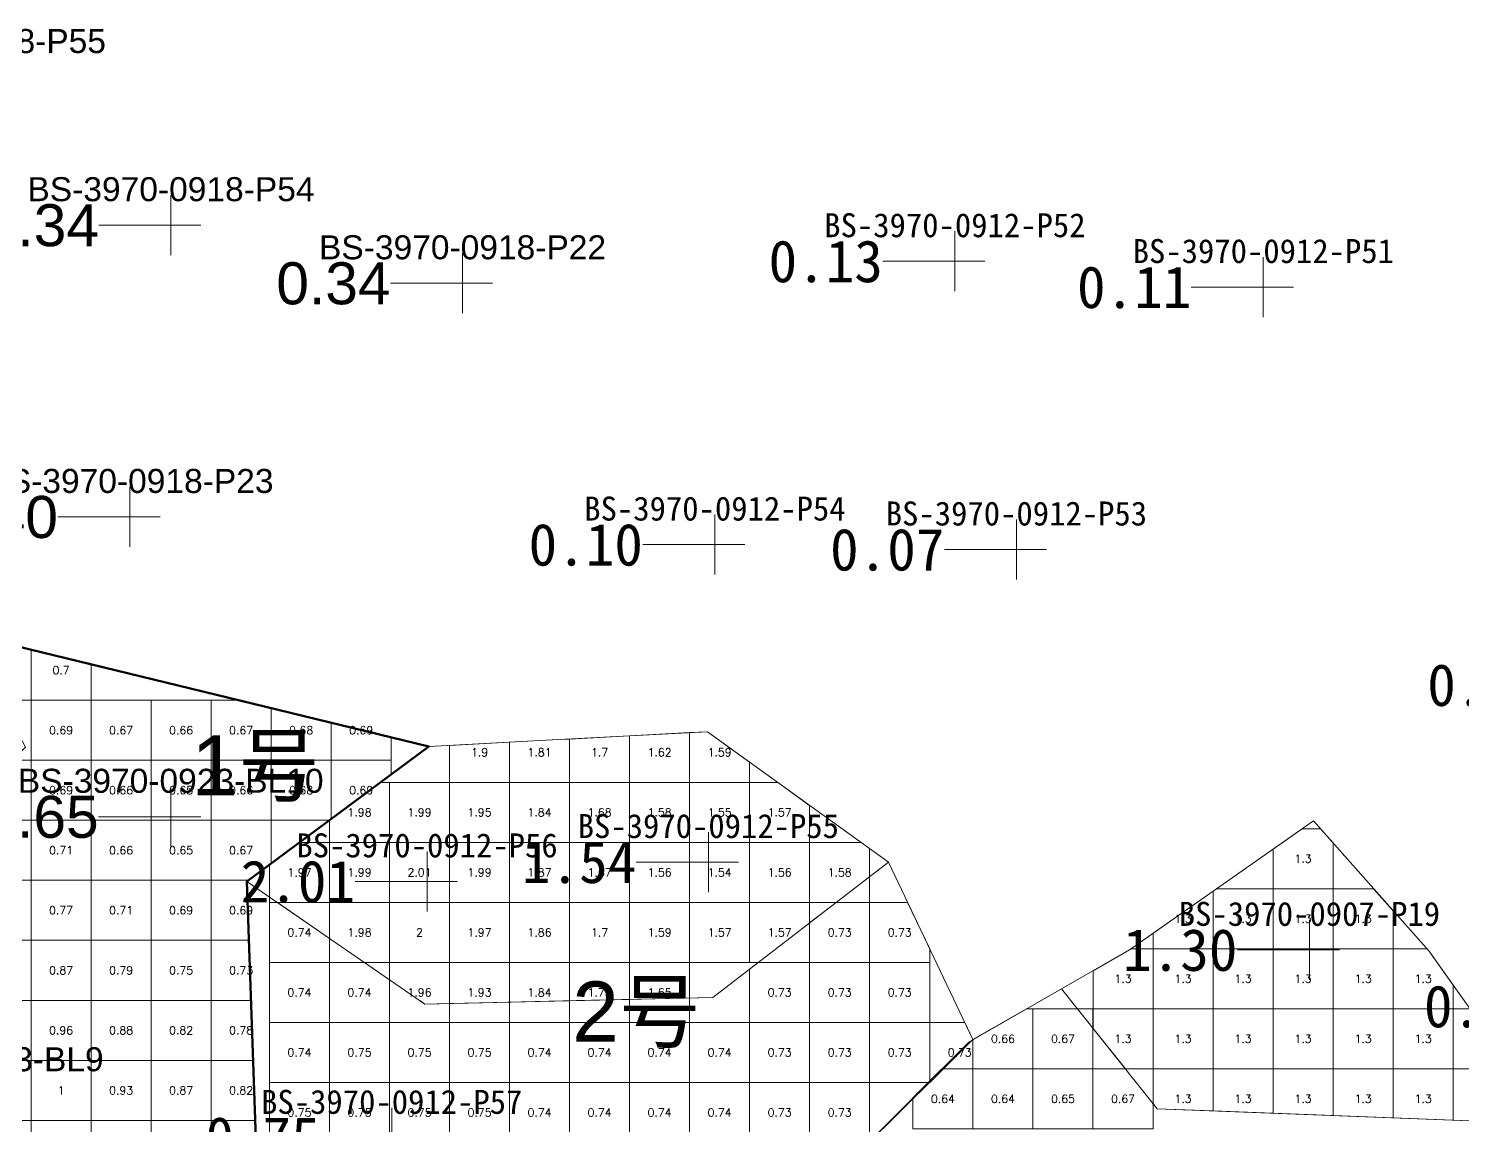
# Model space of a CAD drawing. Header units: inches. Extents: x 469759 to 470079, y 4349683 to 4349873.
# Drawn here: x 469923.95 to 469947.84, y 4349741.43 to 4349759.7 of the extents above; entities that cross this region are included whole.
import ezdxf
from ezdxf.enums import TextEntityAlignment as Align

# ---------------------------------------------------------------- set-up
doc = ezdxf.new("R2010")
doc.units = ezdxf.units.IN
doc.header["$MEASUREMENT"] = 0
for name, color, linetype, lineweight in [('0.500-1.000', 7, 'Continuous', 0), ('1.000-1.500', 7, 'Continuous', 0), ('1.500-3.000', 7, 'Continuous', 0), ('孔口文字', 7, 'Continuous', 0), ('点', 7, 'Continuous', 0), ('爆区方格网', 7, 'Continuous', 0), ('线条', 7, 'Continuous', 0), ('钻孔', 7, 'Continuous', 0)]:
    doc.layers.add(name, color=color, linetype=linetype, lineweight=lineweight)
doc.styles.add('3dmine_textStyle_1', font='txt.shx', dxfattribs={"height": 1, "bigfont": 'gbcbig.shx'})
doc.styles.add('3dmine_textStyle_2', font='arial.ttf', dxfattribs={"height": 1})
doc.styles.add('3dmine_textStyle_3', font='SimSun.ttf', dxfattribs={"height": 1})

msp = doc.modelspace()

# ---------------------------------------------------------------- hatches: boundary and pattern name
at = {"layer": '钻孔', "linetype": 'Continuous', "lineweight": 0, "true_color": 0x808080, "extrusion": (0, 1, 0)}
for points in [[(-469927.322, 3960.427), (-469926.322, 3960.427), (-469926.322, 3972.427), (-469927.322, 3972.427)], [(-469940.383, 3960.171), (-469939.383, 3960.171), (-469939.383, 3972.171), (-469940.383, 3972.171)], [(-469932.18, 3960.143), (-469931.18, 3960.143), (-469931.18, 3972.143), (-469932.18, 3972.143)], [(-469945.522, 3959.911), (-469944.522, 3959.911), (-469944.522, 3971.911), (-469945.522, 3971.911)], [(-469926.639, 3960.377), (-469925.639, 3960.377), (-469925.639, 3972.377), (-469926.639, 3972.377)], [(-469936.385, 3960.132), (-469935.385, 3960.132), (-469935.385, 3972.132), (-469936.385, 3972.132)], [(-469941.408, 3960.021), (-469940.408, 3960.021), (-469940.408, 3972.021), (-469941.408, 3972.021)]]:
    msp.add_hatch(color=8, dxfattribs=at).paths.add_polyline_path(points, flags=0)
at = {"layer": '钻孔', "linetype": 'Continuous', "lineweight": 0, "true_color": 0x00ffff, "extrusion": (0, 1, 0)}
msp.add_hatch(color=4, dxfattribs=at).paths.add_polyline_path([(-469927.317, 3960.126), (-469926.317, 3960.126), (-469926.317, 3964.126), (-469927.317, 3964.126)], flags=0)
at = {"layer": '钻孔', "linetype": 'Continuous', "lineweight": 0, "true_color": 0xff0000, "extrusion": (0, 1, 0)}
for points in [[(-469936.275, 3960.099), (-469935.275, 3960.099), (-469935.275, 3972.099), (-469936.275, 3972.099)], [(-469931.588, 3959.98), (-469930.588, 3959.98), (-469930.588, 3971.98), (-469931.588, 3971.98)]]:
    msp.add_hatch(color=1, dxfattribs=at).paths.add_polyline_path(points, flags=0)
at = {"layer": '钻孔', "linetype": 'Continuous', "lineweight": 0, "true_color": 0x0000ff, "extrusion": (0, 1, 0)}
msp.add_hatch(color=5, dxfattribs=at).paths.add_polyline_path([(-469946.29, 3959.607), (-469945.29, 3959.607), (-469945.29, 3971.607), (-469946.29, 3971.607)], flags=0)

# ---------------------------------------------------------------- linework, layer by layer
at = {"color": 1, "linetype": 'Continuous', "lineweight": 50, "true_color": 0xff0000, "elevation": 3966.246}
msp.add_lwpolyline([(469922.899, 4349749.619), (469930.619, 4349747.744), (469927.588, 4349745.496), (469927.738, 4349741.214), (469925.874, 4349738.479), (469920.687, 4349738.561), (469917.687, 4349735.561), (469916.154, 4349733.088), (469914.024, 4349730.958), (469913.154, 4349730.088), (469912.939, 4349729.926), (469911.939, 4349729.173), (469911.152, 4349728.58), (469909.939, 4349727.367), (469908.939, 4349726.367), (469908.152, 4349725.58), (469906.003, 4349724.058), (469905.903, 4349723.958), (469904.939, 4349722.994), (469903.939, 4349721.994), (469903.003, 4349721.058), (469902.938, 4349715.24)], dxfattribs=at)
at = {"color": 4, "linetype": 'Continuous', "lineweight": 0, "true_color": 0x00ffff, "elevation": 3966.246}
msp.add_lwpolyline([(469909.397, 4349735.816), (469909.188, 4349739.123), (469914.34, 4349740.643), (469919.755, 4349744), (469920.63, 4349744.542), (469923.896, 4349747.734), (469922.899, 4349749.619), (469930.619, 4349747.744), (469927.588, 4349745.496), (469927.738, 4349741.214), (469925.874, 4349738.479), (469920.687, 4349738.561), (469918.084, 4349735.958), (469917.687, 4349735.561), (469916.154, 4349733.088), (469914.313, 4349731.247), (469909.397, 4349735.816)], dxfattribs=at)
at = {"layer": '0.500-1.000', "color": 4, "linetype": 'Continuous', "lineweight": 0, "true_color": 0x00ffff}
for points in [[(469939.684, 4349742.861), (469936.684, 4349739.891), (469934.683, 4349738.179), (469931.996, 4349735.492), (469931.684, 4349735.18), (469925.962, 4349733.145), (469922.962, 4349736.145), (469925.874, 4349738.479), (469926.705, 4349739.699), (469927.738, 4349741.214), (469927.588, 4349745.496), (469930.554, 4349743.449), (469935.352, 4349743.564), (469938.275, 4349745.818), (469939.684, 4349742.861)], [(469948.352, 4349719.25), (469946.493, 4349719.739), (469945.018, 4349720.128), (469946.928, 4349723.214), (469947.006, 4349723.341), (469946.95, 4349723.394), (469945.311, 4349724.961), (469941.381, 4349728.564), (469940.505, 4349729.752), (469939.473, 4349731.151), (469936.853, 4349731.96), (469935.078, 4349732.508), (469931.842, 4349732.619), (469931.683, 4349735.179), (469934.683, 4349738.179), (469935.697, 4349739.041), (469936.613, 4349739.82), (469939.613, 4349742.82), (469941.158, 4349743.706), (469942.755, 4349741.707)], [(469942.755, 4349741.707), (469948.39, 4349741.491)]]:
    msp.add_lwpolyline(points, dxfattribs=at)
at = {"layer": '1.000-1.500', "color": 4, "linetype": 'Continuous', "lineweight": 0, "true_color": 0x00ffff}
msp.add_lwpolyline([(469947.277, 4349744.339), (469948.824, 4349742.166), (469948.982, 4349741.944), (469948.39, 4349741.491), (469942.755, 4349741.707), (469941.158, 4349743.706), (469942.29, 4349744.356), (469945.358, 4349746.505), (469947.277, 4349744.339)], dxfattribs=at)
at = {"layer": '1.500-3.000', "color": 1, "linetype": 'Continuous', "lineweight": 0, "true_color": 0xff0000}
msp.add_lwpolyline([(469938.275, 4349745.818), (469935.352, 4349743.564), (469933.079, 4349743.51), (469930.554, 4349743.449), (469927.588, 4349745.496), (469930.619, 4349747.744), (469932.78, 4349747.858), (469935.26, 4349747.989), (469938.275, 4349745.818)], dxfattribs=at)
at = {"layer": '点', "color": 138, "linetype": 'Continuous', "lineweight": 0, "true_color": 0x004c4c}
for points, elevation in [([(469926.322, 4349755.928), (469926.322, 4349756.928)], 3972.427), ([(469926.822, 4349756.428), (469925.822, 4349756.428)], 3972.427), ([(469939.383, 4349755.328), (469939.383, 4349756.328)], 3972.171), ([(469931.18, 4349754.96), (469931.18, 4349755.96)], 3972.143), ([(469939.883, 4349755.828), (469938.883, 4349755.828)], 3972.171), ([(469944.522, 4349754.897), (469944.522, 4349755.897)], 3971.911), ([(469931.68, 4349755.46), (469930.68, 4349755.46)], 3972.143), ([(469945.022, 4349755.397), (469944.022, 4349755.397)], 3971.911), ([(469925.639, 4349751.067), (469925.639, 4349752.067)], 3972.377), ([(469926.139, 4349751.567), (469925.139, 4349751.567)], 3972.377), ([(469935.385, 4349750.607), (469935.385, 4349751.607)], 3972.132), ([(469940.408, 4349750.525), (469940.408, 4349751.525)], 3972.021), ([(469935.885, 4349751.107), (469934.885, 4349751.107)], 3972.132), ([(469940.908, 4349751.025), (469939.908, 4349751.025)], 3972.021), ([(469926.317, 4349746.072), (469926.317, 4349747.072)], 3964.126), ([(469926.817, 4349746.572), (469925.817, 4349746.572)], 3964.126), ([(469935.275, 4349745.318), (469935.275, 4349746.318)], 3972.099), ([(469930.588, 4349744.996), (469930.588, 4349745.996)], 3971.98), ([(469935.775, 4349745.818), (469934.775, 4349745.818)], 3972.099), ([(469931.088, 4349745.496), (469930.088, 4349745.496)], 3971.98), ([(469945.29, 4349743.855), (469945.29, 4349744.855)], 3971.607), ([(469945.79, 4349744.355), (469944.79, 4349744.355)], 3971.607), ([(469930, 4349740.723), (469930, 4349741.723)], 3971.611)]:
    msp.add_lwpolyline(points, dxfattribs=dict(at, elevation=elevation))
at = {"layer": '爆区方格网', "color": 4, "linetype": 'Continuous', "lineweight": 0, "true_color": 0x00ffff}
for points, elevation in [([(469923.991, 4349749.354), (469923.991, 4349748.514), (469923.484, 4349748.514), (469922.991, 4349749.446), (469922.991, 4349749.514), (469923.333, 4349749.514), (469923.991, 4349749.354)], 3964.157), ([(469924.991, 4349749.111), (469924.991, 4349748.514), (469923.991, 4349748.514), (469923.991, 4349749.354), (469924.991, 4349749.111)], 3964.157), ([(469924.991, 4349747.514), (469923.991, 4349747.514), (469923.991, 4349748.514), (469924.991, 4349748.514), (469924.991, 4349747.514)], 3964.157), ([(469925.991, 4349747.514), (469924.991, 4349747.514), (469924.991, 4349748.514), (469925.991, 4349748.514), (469925.991, 4349747.514)], 3964.157), ([(469926.991, 4349747.514), (469925.991, 4349747.514), (469925.991, 4349748.514), (469926.991, 4349748.514), (469926.991, 4349747.514)], 3964.157), ([(469927.991, 4349748.382), (469927.991, 4349747.514), (469926.991, 4349747.514), (469926.991, 4349748.514), (469927.451, 4349748.514), (469927.991, 4349748.382)], 3964.157), ([(469928.991, 4349748.14), (469928.991, 4349747.514), (469927.991, 4349747.514), (469927.991, 4349748.382), (469928.991, 4349748.14)], 3964.157), ([(469929.991, 4349747.897), (469929.991, 4349747.514), (469928.991, 4349747.514), (469928.991, 4349748.14), (469929.991, 4349747.897)], 3964.157), ([(469923.991, 4349746.514), (469922.991, 4349746.514), (469922.991, 4349746.85), (469923.671, 4349747.514), (469923.991, 4349747.514), (469923.991, 4349746.514)], 3964.157), ([(469924.991, 4349746.514), (469923.991, 4349746.514), (469923.991, 4349747.514), (469924.991, 4349747.514), (469924.991, 4349746.514)], 3964.157), ([(469925.991, 4349746.514), (469924.991, 4349746.514), (469924.991, 4349747.514), (469925.991, 4349747.514), (469925.991, 4349746.514)], 3964.157), ([(469926.991, 4349746.514), (469925.991, 4349746.514), (469925.991, 4349747.514), (469926.991, 4349747.514), (469926.991, 4349746.514)], 3964.157), ([(469927.991, 4349746.514), (469926.991, 4349746.514), (469926.991, 4349747.514), (469927.991, 4349747.514), (469927.991, 4349746.514)], 3964.157), ([(469928.991, 4349746.537), (469928.96, 4349746.514), (469927.991, 4349746.514), (469927.991, 4349747.514), (469928.991, 4349747.514), (469928.991, 4349746.537)], 3964.157), ([(469929.991, 4349747.278), (469928.991, 4349746.537), (469928.991, 4349747.514), (469929.991, 4349747.514), (469929.991, 4349747.278)], 3964.157), ([(469923.991, 4349745.514), (469922.991, 4349745.514), (469922.991, 4349746.514), (469923.991, 4349746.514), (469923.991, 4349745.514)], 3964.157), ([(469924.991, 4349745.514), (469923.991, 4349745.514), (469923.991, 4349746.514), (469924.991, 4349746.514), (469924.991, 4349745.514)], 3964.157), ([(469925.991, 4349745.514), (469924.991, 4349745.514), (469924.991, 4349746.514), (469925.991, 4349746.514), (469925.991, 4349745.514)], 3964.157), ([(469926.991, 4349745.514), (469925.991, 4349745.514), (469925.991, 4349746.514), (469926.991, 4349746.514), (469926.991, 4349745.514)], 3964.157), ([(469927.991, 4349745.795), (469927.612, 4349745.514), (469926.991, 4349745.514), (469926.991, 4349746.514), (469927.991, 4349746.514), (469927.991, 4349745.795)], 3964.157), ([(469945.685, 4349746.137), (469945.685, 4349745.374), (469944.685, 4349745.374), (469944.685, 4349746.033), (469945.171, 4349746.374), (469945.474, 4349746.374), (469945.685, 4349746.137)], 3971.607), ([(469923.991, 4349744.514), (469922.991, 4349744.514), (469922.991, 4349745.514), (469923.991, 4349745.514), (469923.991, 4349744.514)], 3964.157), ([(469924.991, 4349744.514), (469923.991, 4349744.514), (469923.991, 4349745.514), (469924.991, 4349745.514), (469924.991, 4349744.514)], 3964.157), ([(469925.991, 4349744.514), (469924.991, 4349744.514), (469924.991, 4349745.514), (469925.991, 4349745.514), (469925.991, 4349744.514)], 3964.157), ([(469926.991, 4349744.514), (469925.991, 4349744.514), (469925.991, 4349745.514), (469926.991, 4349745.514), (469926.991, 4349744.514)], 3964.157), ([(469927.588, 4349745.496), (469927.622, 4349744.514), (469926.991, 4349744.514), (469926.991, 4349745.514), (469927.612, 4349745.514), (469927.588, 4349745.496)], 3964.157), ([(469943.685, 4349744.374), (469942.685, 4349744.374), (469942.685, 4349744.632), (469943.685, 4349745.332), (469943.685, 4349744.374)], 3971.607), ([(469944.685, 4349744.374), (469943.685, 4349744.374), (469943.685, 4349745.332), (469943.744, 4349745.374), (469944.685, 4349745.374), (469944.685, 4349744.374)], 3971.607), ([(469945.685, 4349744.374), (469944.685, 4349744.374), (469944.685, 4349745.374), (469945.685, 4349745.374), (469945.685, 4349744.374)], 3971.607), ([(469946.685, 4349745.008), (469946.685, 4349744.374), (469945.685, 4349744.374), (469945.685, 4349745.374), (469946.36, 4349745.374), (469946.685, 4349745.008)], 3971.607), ([(469928.963, 4349744.547), (469928.963, 4349744.146), (469927.963, 4349744.146), (469927.963, 4349745.146), (469928.096, 4349745.146), (469928.963, 4349744.547)], 3971.754), ([(469937.963, 4349744.146), (469936.963, 4349744.146), (469936.963, 4349744.807), (469937.403, 4349745.146), (469937.963, 4349745.146), (469937.963, 4349744.146)], 3971.754), ([(469938.963, 4349744.374), (469938.963, 4349744.146), (469937.963, 4349744.146), (469937.963, 4349745.146), (469938.596, 4349745.146), (469938.963, 4349744.374)], 3971.754), ([(469923.991, 4349743.514), (469922.991, 4349743.514), (469922.991, 4349744.514), (469923.991, 4349744.514), (469923.991, 4349743.514)], 3964.157), ([(469924.991, 4349743.514), (469923.991, 4349743.514), (469923.991, 4349744.514), (469924.991, 4349744.514), (469924.991, 4349743.514)], 3964.157), ([(469925.991, 4349743.514), (469924.991, 4349743.514), (469924.991, 4349744.514), (469925.991, 4349744.514), (469925.991, 4349743.514)], 3964.157), ([(469926.991, 4349743.514), (469925.991, 4349743.514), (469925.991, 4349744.514), (469926.991, 4349744.514), (469926.991, 4349743.514)], 3964.157), ([(469927.658, 4349743.514), (469926.991, 4349743.514), (469926.991, 4349744.514), (469927.622, 4349744.514), (469927.658, 4349743.514)], 3964.157), ([(469942.685, 4349743.374), (469941.685, 4349743.374), (469941.685, 4349744.008), (469942.29, 4349744.356), (469942.316, 4349744.374), (469942.685, 4349744.374), (469942.685, 4349743.374)], 3971.607), ([(469943.685, 4349743.374), (469942.685, 4349743.374), (469942.685, 4349744.374), (469943.685, 4349744.374), (469943.685, 4349743.374)], 3971.607), ([(469944.685, 4349743.374), (469943.685, 4349743.374), (469943.685, 4349744.374), (469944.685, 4349744.374), (469944.685, 4349743.374)], 3971.607), ([(469945.685, 4349743.374), (469944.685, 4349743.374), (469944.685, 4349744.374), (469945.685, 4349744.374), (469945.685, 4349743.374)], 3971.607), ([(469946.685, 4349743.374), (469945.685, 4349743.374), (469945.685, 4349744.374), (469946.685, 4349744.374), (469946.685, 4349743.374)], 3971.607), ([(469947.277, 4349744.339), (469947.685, 4349743.767), (469947.685, 4349743.374), (469946.685, 4349743.374), (469946.685, 4349744.374), (469947.246, 4349744.374), (469947.277, 4349744.339)], 3971.607), ([(469928.963, 4349743.146), (469927.963, 4349743.146), (469927.963, 4349744.146), (469928.963, 4349744.146), (469928.963, 4349743.146)], 3971.754), ([(469929.963, 4349743.857), (469929.963, 4349743.146), (469928.963, 4349743.146), (469928.963, 4349744.146), (469929.545, 4349744.146), (469929.963, 4349743.857)], 3971.754), ([(469936.963, 4349743.146), (469935.963, 4349743.146), (469935.963, 4349744.036), (469936.105, 4349744.146), (469936.963, 4349744.146), (469936.963, 4349743.146)], 3971.754), ([(469937.963, 4349743.146), (469936.963, 4349743.146), (469936.963, 4349744.146), (469937.963, 4349744.146), (469937.963, 4349743.146)], 3971.754), ([(469938.963, 4349743.146), (469937.963, 4349743.146), (469937.963, 4349744.146), (469938.963, 4349744.146), (469938.963, 4349743.146)], 3971.754), ([(469923.991, 4349742.514), (469922.991, 4349742.514), (469922.991, 4349743.514), (469923.991, 4349743.514), (469923.991, 4349742.514)], 3964.157), ([(469924.991, 4349742.514), (469923.991, 4349742.514), (469923.991, 4349743.514), (469924.991, 4349743.514), (469924.991, 4349742.514)], 3964.157), ([(469925.991, 4349742.514), (469924.991, 4349742.514), (469924.991, 4349743.514), (469925.991, 4349743.514), (469925.991, 4349742.514)], 3964.157), ([(469926.991, 4349742.514), (469925.991, 4349742.514), (469925.991, 4349743.514), (469926.991, 4349743.514), (469926.991, 4349742.514)], 3964.157), ([(469927.693, 4349742.514), (469926.991, 4349742.514), (469926.991, 4349743.514), (469927.658, 4349743.514), (469927.693, 4349742.514)], 3964.157), ([(469940.684, 4349742.373), (469939.684, 4349742.373), (469939.684, 4349742.861), (469940.577, 4349743.373), (469940.684, 4349743.373), (469940.684, 4349742.373)], 3971.438), ([(469941.684, 4349742.373), (469940.684, 4349742.373), (469940.684, 4349743.373), (469941.684, 4349743.373), (469941.684, 4349742.373)], 3971.438), ([(469942.685, 4349742.374), (469942.223, 4349742.374), (469941.685, 4349743.047), (469941.685, 4349743.374), (469942.685, 4349743.374), (469942.685, 4349742.374)], 3971.607), ([(469943.685, 4349742.374), (469942.685, 4349742.374), (469942.685, 4349743.374), (469943.685, 4349743.374), (469943.685, 4349742.374)], 3971.607), ([(469944.685, 4349742.374), (469943.685, 4349742.374), (469943.685, 4349743.374), (469944.685, 4349743.374), (469944.685, 4349742.374)], 3971.607), ([(469945.685, 4349742.374), (469944.685, 4349742.374), (469944.685, 4349743.374), (469945.685, 4349743.374), (469945.685, 4349742.374)], 3971.607), ([(469946.685, 4349742.374), (469945.685, 4349742.374), (469945.685, 4349743.374), (469946.685, 4349743.374), (469946.685, 4349742.374)], 3971.607), ([(469947.685, 4349742.374), (469946.685, 4349742.374), (469946.685, 4349743.374), (469947.685, 4349743.374), (469947.685, 4349742.374)], 3971.607), ([(469948.676, 4349742.374), (469947.685, 4349742.374), (469947.685, 4349743.374), (469947.964, 4349743.374), (469948.676, 4349742.374)], 3971.607), ([(469928.963, 4349742.146), (469927.963, 4349742.146), (469927.963, 4349743.146), (469928.963, 4349743.146), (469928.963, 4349742.146)], 3971.754), ([(469929.963, 4349742.146), (469928.963, 4349742.146), (469928.963, 4349743.146), (469929.963, 4349743.146), (469929.963, 4349742.146)], 3971.754), ([(469930.963, 4349742.146), (469929.963, 4349742.146), (469929.963, 4349743.146), (469930.963, 4349743.146), (469930.963, 4349742.146)], 3971.754), ([(469931.963, 4349742.146), (469930.963, 4349742.146), (469930.963, 4349743.146), (469931.963, 4349743.146), (469931.963, 4349742.146)], 3971.754), ([(469932.963, 4349742.146), (469931.963, 4349742.146), (469931.963, 4349743.146), (469932.963, 4349743.146), (469932.963, 4349742.146)], 3971.754), ([(469933.963, 4349742.146), (469932.963, 4349742.146), (469932.963, 4349743.146), (469933.963, 4349743.146), (469933.963, 4349742.146)], 3971.754), ([(469934.963, 4349742.146), (469933.963, 4349742.146), (469933.963, 4349743.146), (469934.963, 4349743.146), (469934.963, 4349742.146)], 3971.754), ([(469935.963, 4349742.146), (469934.963, 4349742.146), (469934.963, 4349743.146), (469935.963, 4349743.146), (469935.963, 4349742.146)], 3971.754), ([(469936.963, 4349742.146), (469935.963, 4349742.146), (469935.963, 4349743.146), (469936.963, 4349743.146), (469936.963, 4349742.146)], 3971.754), ([(469937.963, 4349742.146), (469936.963, 4349742.146), (469936.963, 4349743.146), (469937.963, 4349743.146), (469937.963, 4349742.146)], 3971.754), ([(469938.963, 4349742.147), (469938.961, 4349742.146), (469937.963, 4349742.146), (469937.963, 4349743.146), (469938.963, 4349743.146), (469938.963, 4349742.147)], 3971.754), ([(469939.684, 4349742.861), (469938.963, 4349742.147), (469938.963, 4349743.146), (469939.548, 4349743.146), (469939.684, 4349742.861)], 3971.754), ([(469923.991, 4349741.514), (469922.991, 4349741.514), (469922.991, 4349742.514), (469923.991, 4349742.514), (469923.991, 4349741.514)], 3964.157), ([(469924.991, 4349741.514), (469923.991, 4349741.514), (469923.991, 4349742.514), (469924.991, 4349742.514), (469924.991, 4349741.514)], 3964.157), ([(469925.991, 4349741.514), (469924.991, 4349741.514), (469924.991, 4349742.514), (469925.991, 4349742.514), (469925.991, 4349741.514)], 3964.157), ([(469926.991, 4349741.514), (469925.991, 4349741.514), (469925.991, 4349742.514), (469926.991, 4349742.514), (469926.991, 4349741.514)], 3964.157), ([(469927.728, 4349741.514), (469926.991, 4349741.514), (469926.991, 4349742.514), (469927.693, 4349742.514), (469927.728, 4349741.514)], 3964.157), ([(469939.684, 4349741.373), (469938.684, 4349741.373), (469938.684, 4349741.891), (469939.166, 4349742.373), (469939.684, 4349742.373), (469939.684, 4349741.373)], 3971.438), ([(469940.684, 4349741.373), (469939.684, 4349741.373), (469939.684, 4349742.373), (469940.684, 4349742.373), (469940.684, 4349741.373)], 3971.438), ([(469941.684, 4349741.373), (469940.684, 4349741.373), (469940.684, 4349742.373), (469941.684, 4349742.373), (469941.684, 4349741.373)], 3971.438), ([(469942.684, 4349741.373), (469941.684, 4349741.373), (469941.684, 4349742.373), (469942.684, 4349742.373), (469942.684, 4349741.373)], 3971.438), ([(469943.685, 4349741.671), (469942.755, 4349741.707), (469942.685, 4349741.796), (469942.685, 4349742.374), (469943.685, 4349742.374), (469943.685, 4349741.671)], 3971.607), ([(469944.685, 4349741.633), (469943.685, 4349741.671), (469943.685, 4349742.374), (469944.685, 4349742.374), (469944.685, 4349741.633)], 3971.607), ([(469945.685, 4349741.595), (469944.685, 4349741.633), (469944.685, 4349742.374), (469945.685, 4349742.374), (469945.685, 4349741.595)], 3971.607), ([(469946.685, 4349741.557), (469945.685, 4349741.595), (469945.685, 4349742.374), (469946.685, 4349742.374), (469946.685, 4349741.557)], 3971.607), ([(469947.685, 4349741.518), (469946.685, 4349741.557), (469946.685, 4349742.374), (469947.685, 4349742.374), (469947.685, 4349741.518)], 3971.607), ([(469948.685, 4349742.361), (469948.685, 4349741.716), (469948.39, 4349741.491), (469947.685, 4349741.518), (469947.685, 4349742.374), (469948.676, 4349742.374), (469948.685, 4349742.361)], 3971.607), ([(469928.963, 4349741.146), (469927.963, 4349741.146), (469927.963, 4349742.146), (469928.963, 4349742.146), (469928.963, 4349741.146)], 3971.754), ([(469929.963, 4349741.146), (469928.963, 4349741.146), (469928.963, 4349742.146), (469929.963, 4349742.146), (469929.963, 4349741.146)], 3971.754), ([(469930.963, 4349741.146), (469929.963, 4349741.146), (469929.963, 4349742.146), (469930.963, 4349742.146), (469930.963, 4349741.146)], 3971.754), ([(469931.963, 4349741.146), (469930.963, 4349741.146), (469930.963, 4349742.146), (469931.963, 4349742.146), (469931.963, 4349741.146)], 3971.754), ([(469932.963, 4349741.146), (469931.963, 4349741.146), (469931.963, 4349742.146), (469932.963, 4349742.146), (469932.963, 4349741.146)], 3971.754), ([(469933.963, 4349741.146), (469932.963, 4349741.146), (469932.963, 4349742.146), (469933.963, 4349742.146), (469933.963, 4349741.146)], 3971.754), ([(469934.963, 4349741.146), (469933.963, 4349741.146), (469933.963, 4349742.146), (469934.963, 4349742.146), (469934.963, 4349741.146)], 3971.754), ([(469935.963, 4349741.146), (469934.963, 4349741.146), (469934.963, 4349742.146), (469935.963, 4349742.146), (469935.963, 4349741.146)], 3971.754), ([(469936.963, 4349741.146), (469935.963, 4349741.146), (469935.963, 4349742.146), (469936.963, 4349742.146), (469936.963, 4349741.146)], 3971.754), ([(469937.963, 4349741.157), (469937.951, 4349741.146), (469936.963, 4349741.146), (469936.963, 4349742.146), (469937.963, 4349742.146), (469937.963, 4349741.157)], 3971.754), ([(469923.991, 4349740.514), (469922.991, 4349740.514), (469922.991, 4349741.514), (469923.991, 4349741.514), (469923.991, 4349740.514)], 3964.157), ([(469924.991, 4349740.514), (469923.991, 4349740.514), (469923.991, 4349741.514), (469924.991, 4349741.514), (469924.991, 4349740.514)], 3964.157), ([(469925.991, 4349740.514), (469924.991, 4349740.514), (469924.991, 4349741.514), (469925.991, 4349741.514), (469925.991, 4349740.514)], 3964.157), ([(469926.991, 4349740.514), (469925.991, 4349740.514), (469925.991, 4349741.514), (469926.991, 4349741.514), (469926.991, 4349740.514)], 3964.157), ([(469927.738, 4349741.214), (469927.261, 4349740.514), (469926.991, 4349740.514), (469926.991, 4349741.514), (469927.728, 4349741.514), (469927.738, 4349741.214)], 3964.157)]:
    msp.add_lwpolyline(points, dxfattribs=dict(at, elevation=elevation))
at = {"layer": '爆区方格网', "color": 1, "linetype": 'Continuous', "lineweight": 0, "true_color": 0xff0000, "elevation": 3971.98}
for points in [[(469932.963, 4349747.146), (469931.963, 4349747.146), (469931.963, 4349747.815), (469932.78, 4349747.858), (469932.963, 4349747.868), (469932.963, 4349747.146)], [(469933.963, 4349747.146), (469932.963, 4349747.146), (469932.963, 4349747.868), (469933.963, 4349747.921), (469933.963, 4349747.146)], [(469934.963, 4349747.146), (469933.963, 4349747.146), (469933.963, 4349747.921), (469934.963, 4349747.974), (469934.963, 4349747.146)], [(469935.963, 4349747.483), (469935.963, 4349747.146), (469934.963, 4349747.146), (469934.963, 4349747.974), (469935.26, 4349747.989), (469935.963, 4349747.483)], [(469931.963, 4349747.146), (469930.963, 4349747.146), (469930.963, 4349747.762), (469931.963, 4349747.815), (469931.963, 4349747.146)], [(469929.963, 4349746.146), (469928.963, 4349746.146), (469928.963, 4349746.516), (469929.812, 4349747.146), (469929.963, 4349747.146), (469929.963, 4349746.146)], [(469930.963, 4349746.146), (469929.963, 4349746.146), (469929.963, 4349747.146), (469930.963, 4349747.146), (469930.963, 4349746.146)], [(469931.963, 4349746.146), (469930.963, 4349746.146), (469930.963, 4349747.146), (469931.963, 4349747.146), (469931.963, 4349746.146)], [(469932.963, 4349746.146), (469931.963, 4349746.146), (469931.963, 4349747.146), (469932.963, 4349747.146), (469932.963, 4349746.146)], [(469933.963, 4349746.146), (469932.963, 4349746.146), (469932.963, 4349747.146), (469933.963, 4349747.146), (469933.963, 4349746.146)], [(469934.963, 4349746.146), (469933.963, 4349746.146), (469933.963, 4349747.146), (469934.963, 4349747.146), (469934.963, 4349746.146)], [(469935.963, 4349746.146), (469934.963, 4349746.146), (469934.963, 4349747.146), (469935.963, 4349747.146), (469935.963, 4349746.146)], [(469936.963, 4349746.763), (469936.963, 4349746.146), (469935.963, 4349746.146), (469935.963, 4349747.146), (469936.432, 4349747.146), (469936.963, 4349746.763)], [(469928.963, 4349745.146), (469927.963, 4349745.146), (469927.963, 4349745.774), (469928.464, 4349746.146), (469928.963, 4349746.146), (469928.963, 4349745.146)], [(469929.963, 4349745.146), (469928.963, 4349745.146), (469928.963, 4349746.146), (469929.963, 4349746.146), (469929.963, 4349745.146)], [(469930.963, 4349745.146), (469929.963, 4349745.146), (469929.963, 4349746.146), (469930.963, 4349746.146), (469930.963, 4349745.146)], [(469931.963, 4349745.146), (469930.963, 4349745.146), (469930.963, 4349746.146), (469931.963, 4349746.146), (469931.963, 4349745.146)], [(469932.963, 4349745.146), (469931.963, 4349745.146), (469931.963, 4349746.146), (469932.963, 4349746.146), (469932.963, 4349745.146)], [(469933.963, 4349745.146), (469932.963, 4349745.146), (469932.963, 4349746.146), (469933.963, 4349746.146), (469933.963, 4349745.146)], [(469934.963, 4349745.146), (469933.963, 4349745.146), (469933.963, 4349746.146), (469934.963, 4349746.146), (469934.963, 4349745.146)], [(469935.963, 4349745.146), (469934.963, 4349745.146), (469934.963, 4349746.146), (469935.963, 4349746.146), (469935.963, 4349745.146)], [(469936.963, 4349745.146), (469935.963, 4349745.146), (469935.963, 4349746.146), (469936.963, 4349746.146), (469936.963, 4349745.146)], [(469937.963, 4349746.043), (469937.963, 4349745.146), (469936.963, 4349745.146), (469936.963, 4349746.146), (469937.821, 4349746.146), (469937.963, 4349746.043)], [(469929.963, 4349744.146), (469928.963, 4349744.146), (469928.963, 4349745.146), (469929.963, 4349745.146), (469929.963, 4349744.146)], [(469930.963, 4349744.146), (469929.963, 4349744.146), (469929.963, 4349745.146), (469930.963, 4349745.146), (469930.963, 4349744.146)], [(469931.963, 4349744.146), (469930.963, 4349744.146), (469930.963, 4349745.146), (469931.963, 4349745.146), (469931.963, 4349744.146)], [(469932.963, 4349744.146), (469931.963, 4349744.146), (469931.963, 4349745.146), (469932.963, 4349745.146), (469932.963, 4349744.146)], [(469933.963, 4349744.146), (469932.963, 4349744.146), (469932.963, 4349745.146), (469933.963, 4349745.146), (469933.963, 4349744.146)], [(469934.963, 4349744.146), (469933.963, 4349744.146), (469933.963, 4349745.146), (469934.963, 4349745.146), (469934.963, 4349744.146)], [(469935.963, 4349744.146), (469934.963, 4349744.146), (469934.963, 4349745.146), (469935.963, 4349745.146), (469935.963, 4349744.146)], [(469936.963, 4349744.146), (469935.963, 4349744.146), (469935.963, 4349745.146), (469936.963, 4349745.146), (469936.963, 4349744.146)], [(469930.963, 4349743.459), (469930.554, 4349743.449), (469930.466, 4349743.51), (469930.466, 4349743.51), (469930.554, 4349743.449), (469930.554, 4349743.449), (469930.554, 4349743.449), (469930.963, 4349743.459), (469930.963, 4349743.146), (469929.963, 4349743.146), (469929.963, 4349744.146), (469930.963, 4349744.146), (469930.963, 4349743.459)], [(469931.963, 4349743.483), (469930.963, 4349743.459), (469930.963, 4349744.146), (469931.963, 4349744.146), (469931.963, 4349743.483)], [(469932.963, 4349743.507), (469931.963, 4349743.483), (469931.963, 4349744.146), (469932.963, 4349744.146), (469932.963, 4349743.507)], [(469933.963, 4349743.531), (469933.079, 4349743.51), (469932.963, 4349743.507), (469932.963, 4349744.146), (469933.963, 4349744.146), (469933.963, 4349743.531)], [(469934.963, 4349743.555), (469933.963, 4349743.531), (469933.963, 4349744.146), (469934.963, 4349744.146), (469934.963, 4349743.555)], [(469931.963, 4349743.146), (469930.963, 4349743.146), (469930.963, 4349743.459), (469931.963, 4349743.483), (469931.963, 4349743.146)], [(469932.963, 4349743.146), (469931.963, 4349743.146), (469931.963, 4349743.483), (469932.963, 4349743.507), (469932.963, 4349743.146)], [(469933.963, 4349743.146), (469932.963, 4349743.146), (469932.963, 4349743.507), (469933.963, 4349743.531), (469933.963, 4349743.146)], [(469934.963, 4349743.146), (469933.963, 4349743.146), (469933.963, 4349743.531), (469934.963, 4349743.555), (469934.963, 4349743.146)]]:
    msp.add_lwpolyline(points, dxfattribs=at)
at = {"layer": '线条', "color": 138, "linetype": 'Continuous', "lineweight": 0, "true_color": 0x004c4c}
for points, elevation in [([(469926.322, 4349756.428), (469926.322, 4349756.428), (469926.322, 4349756.428)], 3972.427), ([(469939.383, 4349755.828), (469939.383, 4349755.828), (469939.383, 4349755.828)], 3972.171), ([(469931.18, 4349755.46), (469931.18, 4349755.46), (469931.18, 4349755.46)], 3972.143), ([(469944.522, 4349755.397), (469944.522, 4349755.397), (469944.522, 4349755.397)], 3971.911), ([(469925.639, 4349751.567), (469925.639, 4349751.567), (469925.639, 4349751.567)], 3972.377), ([(469935.385, 4349751.107), (469935.385, 4349751.107), (469935.385, 4349751.107)], 3972.132), ([(469940.408, 4349751.025), (469940.408, 4349751.025), (469940.408, 4349751.025)], 3972.021), ([(469926.317, 4349746.572), (469926.317, 4349746.572), (469926.317, 4349746.572)], 3964.126), ([(469935.275, 4349745.818), (469935.275, 4349745.818), (469935.275, 4349745.818)], 3972.099), ([(469930.588, 4349745.496), (469930.588, 4349745.496), (469930.588, 4349745.496)], 3971.98), ([(469945.29, 4349744.355), (469945.29, 4349744.355), (469945.29, 4349744.355)], 3971.607)]:
    msp.add_lwpolyline(points, dxfattribs=dict(at, elevation=elevation))
at = {"layer": '钻孔', "color": 8, "linetype": 'Continuous', "lineweight": 0, "true_color": 0x808080}
for points, elevation in [([(469926.322, 4349756.428), (469925.122, 4349756.428)], 3972.427), ([(469926.322, 4349756.428), (469925.122, 4349756.428)], 3960.427), ([(469939.383, 4349755.828), (469938.183, 4349755.828)], 3972.171), ([(469939.383, 4349755.828), (469938.183, 4349755.828)], 3960.171), ([(469931.18, 4349755.46), (469929.98, 4349755.46)], 3972.143), ([(469931.18, 4349755.46), (469929.98, 4349755.46)], 3960.143), ([(469944.522, 4349755.397), (469943.322, 4349755.397)], 3971.911), ([(469944.522, 4349755.397), (469943.322, 4349755.397)], 3959.911), ([(469925.639, 4349751.567), (469924.439, 4349751.567)], 3972.377), ([(469925.639, 4349751.567), (469924.439, 4349751.567)], 3960.377), ([(469935.385, 4349751.107), (469934.185, 4349751.107)], 3972.132), ([(469935.385, 4349751.107), (469934.185, 4349751.107)], 3960.132), ([(469940.408, 4349751.025), (469939.208, 4349751.025)], 3972.021), ([(469940.408, 4349751.025), (469939.208, 4349751.025)], 3960.021)]:
    msp.add_lwpolyline(points, dxfattribs=dict(at, elevation=elevation))
at = {"layer": '钻孔', "color": 4, "linetype": 'Continuous', "lineweight": 0, "true_color": 0x00ffff}
for elevation in [3964.126, 3960.126]:
    msp.add_lwpolyline([(469926.317, 4349746.572), (469925.117, 4349746.572)], dxfattribs=dict(at, elevation=elevation))
at = {"layer": '钻孔', "color": 1, "linetype": 'Continuous', "lineweight": 0, "true_color": 0xff0000}
for points, elevation in [([(469935.275, 4349745.818), (469934.075, 4349745.818)], 3972.099), ([(469935.275, 4349745.818), (469934.075, 4349745.818)], 3960.099), ([(469930.588, 4349745.496), (469929.388, 4349745.496)], 3971.98), ([(469930.588, 4349745.496), (469929.388, 4349745.496)], 3959.98)]:
    msp.add_lwpolyline(points, dxfattribs=dict(at, elevation=elevation))
at = {"layer": '钻孔', "color": 5, "linetype": 'Continuous', "lineweight": 0, "true_color": 0x0000ff}
for elevation in [3971.607, 3959.607]:
    msp.add_lwpolyline([(469945.29, 4349744.355), (469944.09, 4349744.355)], dxfattribs=dict(at, elevation=elevation))

# ---------------------------------------------------------------- texts
at = {"color": 4, "linetype": 'Continuous', "lineweight": 0, "true_color": 0x00ffff, "style": '3dmine_textStyle_1'}
for s, height, p in [('0.7', 0.1333, (469924.491, 4349749.014, 3964.157)), ('0.69', 0.1333, (469924.491, 4349748.014, 3964.157)), ('0.67', 0.1333, (469925.491, 4349748.014, 3964.157)), ('0.66', 0.1333, (469926.491, 4349748.014, 3964.157)), ('0.67', 0.1333, (469927.491, 4349748.014, 3964.157)), ('0.68', 0.1333, (469928.491, 4349748.014, 3964.157)), ('0.69', 0.1333, (469929.491, 4349748.014, 3964.157)), ('0.69', 0.1333, (469924.491, 4349747.014, 3964.157)), ('0.66', 0.1333, (469925.491, 4349747.014, 3964.157)), ('0.65', 0.1333, (469926.491, 4349747.014, 3964.157)), ('0.66', 0.1333, (469927.491, 4349747.014, 3964.157)), ('0.68', 0.1333, (469928.491, 4349747.014, 3964.157)), ('0.69', 0.1333, (469929.491, 4349747.014, 3964.157)), ('0.71', 0.1333, (469924.491, 4349746.014, 3964.157)), ('0.66', 0.1333, (469925.491, 4349746.014, 3964.157)), ('0.65', 0.1333, (469926.491, 4349746.014, 3964.157)), ('0.67', 0.1333, (469927.491, 4349746.014, 3964.157)), ('1.3', 0.1333, (469945.185, 4349745.874, 3971.607)), ('0.77', 0.1333, (469924.491, 4349745.014, 3964.157)), ('0.71', 0.1333, (469925.491, 4349745.014, 3964.157)), ('0.69', 0.1333, (469926.491, 4349745.014, 3964.157)), ('0.69', 0.1333, (469927.491, 4349745.014, 3964.157)), ('1.3', 0.1333, (469943.185, 4349744.874, 3971.607)), ('1.3', 0.1333, (469944.185, 4349744.874, 3971.607)), ('1.3', 0.1333, (469945.185, 4349744.874, 3971.607)), ('1.3', 0.1333, (469946.185, 4349744.874, 3971.607)), ('0.74', 0.1333, (469928.463, 4349744.646, 3971.754)), ('0.73', 0.1333, (469937.463, 4349744.646, 3971.754)), ('0.73', 0.1333, (469938.463, 4349744.646, 3971.754)), ('0.87', 0.1333, (469924.491, 4349744.014, 3964.157)), ('0.79', 0.1333, (469925.491, 4349744.014, 3964.157)), ('0.75', 0.1333, (469926.491, 4349744.014, 3964.157)), ('0.73', 0.1333, (469927.491, 4349744.014, 3964.157)), ('1.3', 0.1333, (469942.185, 4349743.874, 3971.607)), ('1.3', 0.1333, (469943.185, 4349743.874, 3971.607)), ('1.3', 0.1333, (469944.185, 4349743.874, 3971.607)), ('1.3', 0.1333, (469945.185, 4349743.874, 3971.607)), ('1.3', 0.1333, (469946.185, 4349743.874, 3971.607)), ('1.3', 0.1333, (469947.185, 4349743.874, 3971.607)), ('0.74', 0.1333, (469928.463, 4349743.646, 3971.754)), ('0.74', 0.1333, (469929.463, 4349743.646, 3971.754)), ('0.73', 0.1333, (469936.463, 4349743.646, 3971.754)), ('0.73', 0.1333, (469937.463, 4349743.646, 3971.754)), ('0.73', 0.1333, (469938.463, 4349743.646, 3971.754)), ('0.96', 0.1333, (469924.491, 4349743.014, 3964.157)), ('0.88', 0.1333, (469925.491, 4349743.014, 3964.157)), ('0.82', 0.1333, (469926.491, 4349743.014, 3964.157)), ('0.78', 0.1333, (469927.491, 4349743.014, 3964.157)), ('0.66', 0.1333, (469940.184, 4349742.873, 3971.438)), ('0.67', 0.1333, (469941.184, 4349742.873, 3971.438)), ('1.3', 0.1333, (469942.185, 4349742.874, 3971.607)), ('1.3', 0.1333, (469943.185, 4349742.874, 3971.607)), ('1.3', 0.1333, (469944.185, 4349742.874, 3971.607)), ('1.3', 0.1333, (469945.185, 4349742.874, 3971.607)), ('1.3', 0.1333, (469946.185, 4349742.874, 3971.607)), ('1.3', 0.1333, (469947.185, 4349742.874, 3971.607)), ('0.74', 0.1333, (469928.463, 4349742.646, 3971.754)), ('0.75', 0.1333, (469929.463, 4349742.646, 3971.754)), ('0.75', 0.1333, (469930.463, 4349742.646, 3971.754)), ('0.75', 0.1333, (469931.463, 4349742.646, 3971.754)), ('0.74', 0.1333, (469932.463, 4349742.646, 3971.754)), ('0.74', 0.1333, (469933.463, 4349742.646, 3971.754)), ('0.74', 0.1333, (469934.463, 4349742.646, 3971.754)), ('0.74', 0.1333, (469935.463, 4349742.646, 3971.754)), ('0.73', 0.1333, (469936.463, 4349742.646, 3971.754)), ('0.73', 0.1333, (469937.463, 4349742.646, 3971.754)), ('0.73', 0.1333, (469938.463, 4349742.646, 3971.754)), ('0.73', 0.1333, (469939.463, 4349742.646, 3971.754)), ('1', 0.133, (469924.491, 4349742.014, 3964.157)), ('0.93', 0.1333, (469925.491, 4349742.014, 3964.157)), ('0.87', 0.1333, (469926.491, 4349742.014, 3964.157)), ('0.82', 0.1333, (469927.491, 4349742.014, 3964.157)), ('0.64', 0.1333, (469939.184, 4349741.873, 3971.438)), ('0.64', 0.1333, (469940.184, 4349741.873, 3971.438)), ('0.65', 0.1333, (469941.184, 4349741.873, 3971.438)), ('0.67', 0.1333, (469942.184, 4349741.873, 3971.438)), ('1.3', 0.1333, (469943.185, 4349741.874, 3971.607)), ('1.3', 0.1333, (469944.185, 4349741.874, 3971.607)), ('1.3', 0.1333, (469945.185, 4349741.874, 3971.607)), ('1.3', 0.1333, (469946.185, 4349741.874, 3971.607)), ('1.3', 0.1333, (469947.185, 4349741.874, 3971.607)), ('0.75', 0.1333, (469928.463, 4349741.646, 3971.754)), ('0.75', 0.1333, (469929.463, 4349741.646, 3971.754)), ('0.75', 0.1333, (469930.463, 4349741.646, 3971.754)), ('0.75', 0.1333, (469931.463, 4349741.646, 3971.754)), ('0.74', 0.1333, (469932.463, 4349741.646, 3971.754)), ('0.74', 0.1333, (469933.463, 4349741.646, 3971.754)), ('0.74', 0.1333, (469934.463, 4349741.646, 3971.754)), ('0.74', 0.1333, (469935.463, 4349741.646, 3971.754)), ('0.73', 0.1333, (469936.463, 4349741.646, 3971.754)), ('0.73', 0.1333, (469937.463, 4349741.646, 3971.754))]:
    msp.add_text(s, height=height, dxfattribs=at).set_placement(p, align=Align.MIDDLE_CENTER)
at = {"color": 7, "linetype": 'Continuous', "lineweight": 0, "style": '3dmine_textStyle_2'}
for s, p in [('1号', (469926.662, 4349746.929, 1986.424)), ('2号', (469933.007, 4349742.828, 1986.224))]:
    msp.add_text(s, height=1, dxfattribs=at).set_placement(p)
at = {"color": 1, "linetype": 'Continuous', "lineweight": 0, "true_color": 0xff0000, "style": '3dmine_textStyle_1'}
for s, height, p in [('1.9', 0.1333, (469931.463, 4349747.646, 3971.98)), ('1.81', 0.1333, (469932.463, 4349747.646, 3971.98)), ('1.7', 0.1333, (469933.463, 4349747.646, 3971.98)), ('1.62', 0.1333, (469934.463, 4349747.646, 3971.98)), ('1.59', 0.1333, (469935.463, 4349747.646, 3971.98)), ('1.98', 0.1333, (469929.463, 4349746.646, 3971.98)), ('1.99', 0.1333, (469930.463, 4349746.646, 3971.98)), ('1.95', 0.1333, (469931.463, 4349746.646, 3971.98)), ('1.84', 0.1333, (469932.463, 4349746.646, 3971.98)), ('1.68', 0.1333, (469933.463, 4349746.646, 3971.98)), ('1.58', 0.1333, (469934.463, 4349746.646, 3971.98)), ('1.55', 0.1333, (469935.463, 4349746.646, 3971.98)), ('1.57', 0.1333, (469936.463, 4349746.646, 3971.98)), ('1.97', 0.1333, (469928.463, 4349745.646, 3971.98)), ('1.99', 0.1333, (469929.463, 4349745.646, 3971.98)), ('2.01', 0.1333, (469930.463, 4349745.646, 3971.98)), ('1.99', 0.1333, (469931.463, 4349745.646, 3971.98)), ('1.87', 0.1333, (469932.463, 4349745.646, 3971.98)), ('1.67', 0.1333, (469933.463, 4349745.646, 3971.98)), ('1.56', 0.1333, (469934.463, 4349745.646, 3971.98)), ('1.54', 0.1333, (469935.463, 4349745.646, 3971.98)), ('1.56', 0.1333, (469936.463, 4349745.646, 3971.98)), ('1.58', 0.1333, (469937.463, 4349745.646, 3971.98)), ('1.98', 0.1333, (469929.463, 4349744.646, 3971.98)), ('2', 0.133, (469930.463, 4349744.646, 3971.98)), ('1.97', 0.1333, (469931.463, 4349744.646, 3971.98)), ('1.86', 0.1333, (469932.463, 4349744.646, 3971.98)), ('1.7', 0.1333, (469933.463, 4349744.646, 3971.98)), ('1.59', 0.1333, (469934.463, 4349744.646, 3971.98)), ('1.57', 0.1333, (469935.463, 4349744.646, 3971.98)), ('1.57', 0.1333, (469936.463, 4349744.646, 3971.98)), ('1.96', 0.1333, (469930.463, 4349743.646, 3971.98)), ('1.93', 0.1333, (469931.463, 4349743.646, 3971.98)), ('1.84', 0.1333, (469932.463, 4349743.646, 3971.98)), ('1.73', 0.1333, (469933.463, 4349743.646, 3971.98)), ('1.65', 0.1333, (469934.463, 4349743.646, 3971.98))]:
    msp.add_text(s, height=height, dxfattribs=at).set_placement(p, align=Align.MIDDLE_CENTER)
at = {"layer": '孔口文字', "color": 138, "linetype": 'Continuous', "lineweight": 0, "true_color": 0x004c4c, "style": '3dmine_textStyle_3'}
for s, p in [('BS-3970-0912-P52', (469939.383, 4349756.228, 3972.171)), ('BS-3970-0912-P51', (469944.522, 4349755.797, 3971.911)), ('BS-3970-0912-P54', (469935.385, 4349751.507, 3972.132)), ('BS-3970-0912-P53', (469940.408, 4349751.425, 3972.021)), ('BS-3970-0912-P55', (469935.275, 4349746.218, 3972.099)), ('BS-3970-0912-P56', (469930.588, 4349745.896, 3971.98)), ('BS-3970-0907-P19', (469945.29, 4349744.755, 3971.607)), ('BS-3970-0912-P57', (469930, 4349741.623, 3971.611))]:
    msp.add_text(s, height=0.4, dxfattribs=at).set_placement(p, align=Align.CENTER)
at = {"layer": '钻孔', "color": 138, "linetype": 'Continuous', "lineweight": 0, "true_color": 0x004c4c, "style": '3dmine_textStyle_2'}
for s, p in [('BS-3970-0918-P55', (469922.847, 4349759.296, 3972.349)), ('BS-3970-0918-P54', (469926.322, 4349756.828, 3972.427)), ('BS-3970-0918-P22', (469931.18, 4349755.86, 3972.143)), ('BS-3970-0918-P23', (469925.639, 4349751.967, 3972.377)), ('BS-3970-0923-BL10', (469926.317, 4349746.972, 3964.126)), ('BS-3970-0923-BL9', (469922.808, 4349742.333, 3964.157))]:
    msp.add_text(s, height=0.4, dxfattribs=at).set_placement(p, align=Align.CENTER)
at = {"layer": '钻孔', "color": 8, "linetype": 'Continuous', "lineweight": 0, "true_color": 0x808080}
for s, style, p in [('0.34', '3dmine_textStyle_2', (469925.122, 4349756.428, 3966.427)), ('0.13', '3dmine_textStyle_3', (469938.183, 4349755.828, 3972.171)), ('0.34', '3dmine_textStyle_2', (469929.98, 4349755.46, 3966.143)), ('0.11', '3dmine_textStyle_3', (469943.322, 4349755.397, 3971.911)), ('0.40', '3dmine_textStyle_2', (469924.439, 4349751.567, 3966.377)), ('0.10', '3dmine_textStyle_3', (469934.185, 4349751.107, 3972.132)), ('0.07', '3dmine_textStyle_3', (469939.208, 4349751.025, 3972.021)), ('0.11', '3dmine_textStyle_3', (469949.158, 4349748.768, 3971.786)), ('0.32', '3dmine_textStyle_3', (469949.103, 4349743.415, 3971.892))]:
    msp.add_text(s, height=0.7, dxfattribs=dict(at, style=style)).set_placement(p, align=Align.MIDDLE_RIGHT)
at = {"layer": '钻孔', "color": 4, "linetype": 'Continuous', "lineweight": 0, "true_color": 0x00ffff}
for s, style, p in [('0.65', '3dmine_textStyle_2', (469925.117, 4349746.572, 3962.126)), ('0.75', '3dmine_textStyle_3', (469928.8, 4349741.223, 3971.611))]:
    msp.add_text(s, height=0.7, dxfattribs=dict(at, style=style)).set_placement(p, align=Align.MIDDLE_RIGHT)
at = {"layer": '钻孔', "color": 1, "linetype": 'Continuous', "lineweight": 0, "true_color": 0xff0000, "style": '3dmine_textStyle_3'}
for s, p in [('1.54', (469934.075, 4349745.818, 3972.099)), ('2.01', (469929.388, 4349745.496, 3971.98))]:
    msp.add_text(s, height=0.7, dxfattribs=at).set_placement(p, align=Align.MIDDLE_RIGHT)
at = {"layer": '钻孔', "color": 5, "linetype": 'Continuous', "lineweight": 0, "true_color": 0x0000ff, "style": '3dmine_textStyle_3'}
msp.add_text('1.30', height=0.7, dxfattribs=at).set_placement((469944.09, 4349744.355, 3971.607), align=Align.MIDDLE_RIGHT)

doc.saveas('drawing.dxf')
